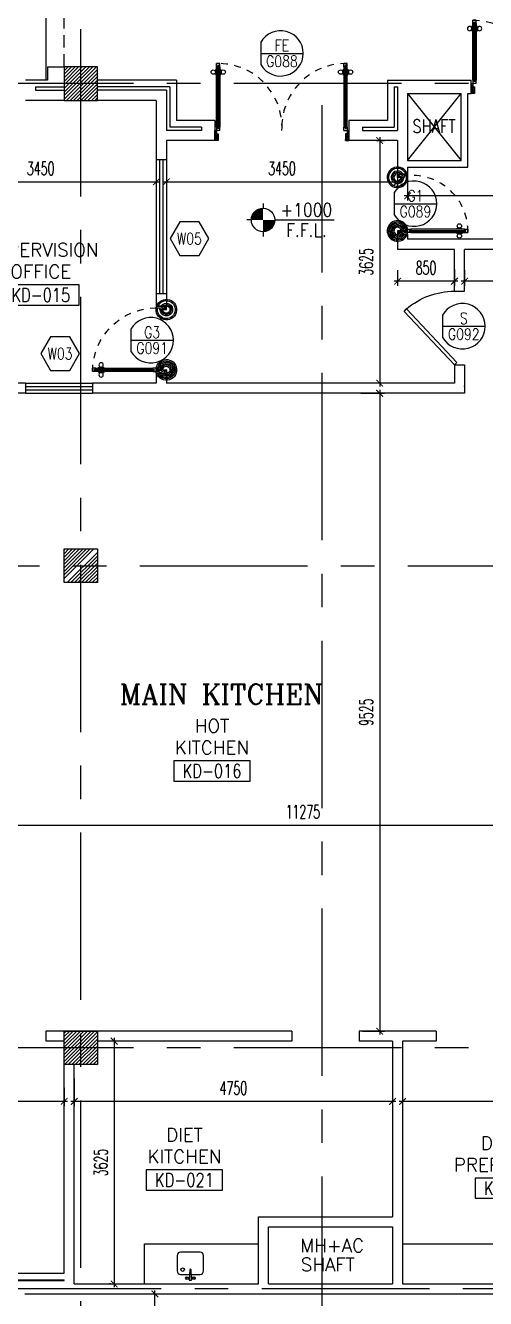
# Model space of a CAD drawing. Extents: x 417866.9 to 417960.2, y 43448 to 43538.2.
# Drawn here: x 417921.91 to 417928.77, y 43507.55 to 43526.56 of the extents above; entities that cross this region are included whole.
import ezdxf
from ezdxf.enums import TextEntityAlignment as Align

# ---------------------------------------------------------------- set-up
doc = ezdxf.new("R2010")
doc.units = 0
doc.header["$MEASUREMENT"] = 0
doc.header["$PDMODE"] = 3
doc.header["$PDSIZE"] = 0.1
for name, pattern in [('CENTERX2', [4, 2.5, -0.5, 0.5, -0.5]), ('HIDDEN', [0.375, 0.25, -0.125]), ('HIDDEN2', [0.1875, 0.125, -0.0625])]:
    doc.linetypes.add(name, pattern=pattern)
doc.layers.get('0').update_dxf_attribs({"linetype": 'CONTINUOUS'})
doc.layers.get('DEFPOINTS').update_dxf_attribs({"linetype": 'CONTINUOUS'})
for name, color, linetype in [('A-JEERI', 3, 'CONTINUOUS'), ('AXES', 11, 'CENTERX2'), ('BORDER', 4, 'CONTINUOUS'), ('CANOPY-LN', 3, 'CONTINUOUS'), ('COL', 2, 'CONTINUOUS'), ('DIM', 4, 'CONTINUOUS'), ('DOOR', 4, 'CONTINUOUS'), ('DOOR-CR', 2, 'CONTINUOUS'), ('DOOR-NO', 3, 'CONTINUOUS'), ('FHC', 2, 'CONTINUOUS'), ('HAT', 8, 'CONTINUOUS'), ('IND-ES-TXT', 4, 'CONTINUOUS'), ('INSUL', 7, 'CONTINUOUS'), ('LEV-PL', 4, 'CONTINUOUS'), ('ME-FIX', 3, 'CONTINUOUS'), ('PART', 9, 'CONTINUOUS'), ('RM-BOX', 2, 'CONTINUOUS'), ('RM-NAME', 2, 'CONTINUOUS'), ('RM-NO', 2, 'CONTINUOUS'), ('SHAFT', 7, 'CONTINUOUS'), ('WALL', 2, 'CONTINUOUS'), ('WIN', 5, 'CONTINUOUS'), ('WIN-BOX', 3, 'CONTINUOUS'), ('WIN-NO', 5, 'CONTINUOUS')]:
    doc.layers.add(name, color=color, linetype=linetype)
doc.styles.add('ROMANC', font='romanc', dxfattribs={"height": 0.1})
doc.styles.add('ROMANS', font='ROMANS.shx', dxfattribs={"width": 0.6})
doc.styles.add('S', font='ROMANS.SHX')
doc.dimstyles.new('STANDARD in', dxfattribs={"dimtxt": 0.2, "dimasz": 0.1, "dimexe": 0.07, "dimexo": 0.05, "dimgap": 0.1, "dimtad": 1, "dimdec": 0, "dimlfac": 1000, "dimzin": 0, "dimdsep": 46, "dimtxsty": 'ROMANS', "dimblk": 'ARCHTICK', "dimcen": 0.05, "dimdle": 0.05, "dimclrd": 4, "dimclre": 4, "dimclrt": 2, "dimadec": 0, "dimazin": 0, "dimtfac": 1, "dimtdec": 0, "dimtmove": 2, "dimatfit": 3, "dimfxl": 0, "dimtolj": 1, "dimtzin": 0, "dimarcsym": 0})

# ---------------------------------------------------------------- blocks, each defined once
blk = doc.blocks.new('DOOR90')
at = {"layer": 'DOOR', "color": 7, "linetype": 'ByBlock'}
for p, q in [((-150, 0), (0, 0)), ((-150, 0), (-150, -25)), ((0, -50), (-114, 0)), ((0, -50), (-40, 0)), ((0, -50), (0, 0)), ((-1000, -25), (-1050, -25)), ((-1050, -75), (-1050, -25)), ((-1050, -25), (-1050, -75)), ((-1000, -75), (-1050, -75)), ((-1000, -42), (-1020, -42)), ((-1020, -42), (-1020, -58)), ((-1000, -58), (-1020, -58)), ((-1000, -25), (-1000, -42)), ((-1000, -58), (-1000, -75)), ((-878, -18), (-968, -18)), ((-968, -25), (-968, -18)), ((-968, -75), (-968, -82)), ((-878, -82), (-968, -82)), ((-955, -9), (-890, -9)), ((-955, -18), (-955, -9)), ((-955, -18), (-890, -18)), ((-955, -82), (-890, -82)), ((-955, -82), (-955, -91)), ((-955, -91), (-890, -91)), ((-890, -18), (-890, -9)), ((-890, -82), (-890, -91)), ((-878, -25), (-878, -18)), ((-878, -75), (-878, -82)), ((-200, -25), (-150, -25)), ((-200, -42), (-200, -25)), ((-180, -42), (-200, -42)), ((-200, -58), (-180, -58)), ((-200, -75), (-200, -58)), ((-150, -75), (-200, -75)), ((-180, -58), (-180, -42)), ((-150, -25), (-100, -25)), ((-150, -75), (-150, -25)), ((-100, -25), (-100, -50)), ((0, -50), (-100, -37)), ((-100, -50), (0, -50)), ((-150, -875), (-100, -875)), ((-150, -900), (-150, -875)), ((-150, -900), (0, -900)), ((0, -900), (-150, -900)), ((0, -850), (-114, -900)), ((-100, -875), (-100, -850)), ((0, -850), (-100, -863)), ((-100, -850), (0, -850)), ((0, -850), (-40, -900)), ((0, -850), (0, -900))]:
    blk.add_line(p, q, dxfattribs=at)
at = {"layer": 'DOOR', "linetype": 'ByBlock'}
for p, q in [((-200, -25), (-1000, -25)), ((-200, -42), (-1000, -42)), ((-200, -58), (-1000, -58)), ((-1000, -75), (-200, -75))]:
    blk.add_line(p, q, dxfattribs=at)
at = {"layer": 'DOOR', "color": 7, "linetype": 'ByBlock'}
for centre in [(-923, 24), (-923, -124)]:
    blk.add_circle(centre, 32.4, dxfattribs=at)
for centre, radius, start, end in [((0, -50), 154, 161.1053, 166.2858), ((0, -50), 94.4, 148.0182, 180), ((0, -50), 134, 158.1598, 169.28), ((0, -50), 114, 154.0838, 167.3774), ((0, -50), 74.4, 137.7764, 180), ((0, -50), 54.4, 113.2074, 180), ((0, -50), 34.4, 90, 180), ((0, -50), 14.4, 90, 180), ((0, -850), 154, 193.7142, 198.8947), ((0, -850), 134, 190.72, 201.8402), ((0, -850), 94.4, 180, 211.9818), ((0, -850), 74.4, 180, 222.2236), ((0, -850), 54.4, 180, 246.7926), ((0, -850), 34.4, 180, 270), ((0, -850), 14.4, 180, 270)]:
    blk.add_arc(centre, radius, start, end, dxfattribs=at)
at = {"layer": 'DOOR', "linetype": 'HIDDEN', "ltscale": 0.5}
blk.add_arc((-222, -50), 828, 178.2701, 275.003, dxfattribs=at)
blk = doc.blocks.new('DD1')
at = {"layer": 'DOOR-CR'}
blk.add_line((-316, 0), (316, 0), dxfattribs=at)
blk.add_lwpolyline([(-316, -166, 3.820224), (-316, 166)], format="xyb", close=True, dxfattribs=at)
at = {"layer": 'DOOR-NO', "color": 255, "style": 'ROMANS'}
for tag, width, p in [('G', 0.8, (-22, 156)), ('0000', 0.7, (-22, -136))]:
    blk.add_attdef(tag, text='', height=196, dxfattribs=dict(at, width=width)).set_placement(p, align=Align.MIDDLE)
blk = doc.blocks.new('RM1')
at = {"layer": 'RM-BOX'}
blk.add_lwpolyline([(570, -200), (-570, -200), (-570, -500), (570, -500)], close=True, dxfattribs=at)
at = {"layer": 'RM-NAME', "style": 'ROMANS'}
for tag, p in [('ROOMNAME1', (0, 324)), ('ROOMNAME2', (0, 0))]:
    blk.add_attdef(tag, text='', height=200, dxfattribs=at).set_placement(p, align=Align.MIDDLE)
at = {"layer": 'RM-NO', "style": 'ROMANS', "width": 0.8}
blk.add_attdef('ROOMNO', text='', height=200, dxfattribs=at).set_placement((0, -350), align=Align.MIDDLE)
blk = doc.blocks.new('COL50')
at = {"layer": 'COL'}
blk.add_lwpolyline([(-250, 250), (-250, -250), (250, -250), (250, 250)], close=True, dxfattribs=at)
blk = doc.blocks.new('*X121')
at = {"color": 0}
for p, q in [((227929, 55147), (228383, 55601)), ((227929, 55200), (228330, 55601)), ((227929, 55253), (228276, 55601)), ((227929, 55306), (228223, 55601)), ((227929, 55359), (228170, 55601)), ((227929, 55412), (228117, 55601)), ((227929, 55465), (228064, 55601)), ((227929, 55518), (228011, 55601)), ((227929, 55571), (227958, 55601)), ((227936, 55101), (228429, 55594)), ((227989, 55101), (228429, 55541)), ((228042, 55101), (228429, 55488)), ((228095, 55101), (228429, 55435)), ((228148, 55101), (228429, 55382)), ((228201, 55101), (228429, 55329)), ((228254, 55101), (228429, 55276)), ((228307, 55101), (228429, 55223)), ((228360, 55101), (228429, 55170)), ((228413, 55101), (228429, 55117))]:
    blk.add_line(p, q, dxfattribs=at)
blk = doc.blocks.new('WW1')
at = {"layer": 'WIN-BOX'}
blk.add_lwpolyline([(144, -250), (289, 0), (144, 250), (-144, 250), (-289, 0), (-144, -250)], close=True, dxfattribs=at)
at = {"layer": 'WIN-NO', "style": 'ROMANS', "width": 0.8}
blk.add_attdef('W00', text='', height=170, dxfattribs=at).set_placement((0, 0), align=Align.MIDDLE)
blk = doc.blocks.new('*X120')
at = {"color": 0}
for p, q in [((227929, 62360), (228370, 62801)), ((227929, 62413), (228317, 62801)), ((227929, 62466), (228264, 62801)), ((227929, 62519), (228211, 62801)), ((227929, 62572), (228158, 62801)), ((227929, 62625), (228105, 62801)), ((227929, 62678), (228052, 62801)), ((227929, 62731), (227999, 62801)), ((227929, 62784), (227946, 62801)), ((227976, 62301), (228429, 62753)), ((228029, 62301), (228429, 62700)), ((228082, 62301), (228429, 62647)), ((228135, 62301), (228429, 62594)), ((228188, 62301), (228429, 62541)), ((228241, 62301), (228429, 62488)), ((228294, 62301), (228429, 62435)), ((228347, 62301), (228429, 62382)), ((228400, 62301), (228429, 62329))]:
    blk.add_line(p, q, dxfattribs=at)
blk = doc.blocks.new('LEV1')
at = {"layer": 'LEV-PL'}
for p, q in [((0, 245), (0, 175)), ((-175, 0), (-245, 0)), ((175, 0), (1061, 0)), ((0, -175), (0, -245))]:
    blk.add_line(p, q, dxfattribs=at)
at = {"layer": 'LEV-PL', "const_width": 175}
for points in [[(-88, 0, -0.414214), (0, 88, -1)], [(88, 0, -0.414214), (0, -88, -1)]]:
    blk.add_lwpolyline(points, format="xyb", dxfattribs=at)
at = {"layer": 'LEV-PL'}
blk.add_circle((0, 0), 175, dxfattribs=at)
at = {"layer": 'LEV-PL', "color": 4, "style": 'S', "width": 0.85}
for tag, p in [('+0000', (646, 50)), ('F.F.L.', (646, -250))]:
    blk.add_attdef(tag, text='', height=200, dxfattribs=at).set_placement(p, align=Align.CENTER)
blk = doc.blocks.new('*X119')
at = {"color": 0}
for p, q in [((227929, 69519), (228411, 70001)), ((227929, 69572), (228358, 70001)), ((227929, 69625), (228305, 70001)), ((227929, 69678), (228251, 70001)), ((227929, 69731), (228198, 70001)), ((227929, 69784), (228145, 70001)), ((227929, 69837), (228092, 70001)), ((227929, 69890), (228039, 70001)), ((227929, 69943), (227986, 70001)), ((227964, 69501), (228429, 69966)), ((228017, 69501), (228429, 69913)), ((228070, 69501), (228429, 69860)), ((228123, 69501), (228429, 69807)), ((228176, 69501), (228429, 69754)), ((228229, 69501), (228429, 69701)), ((228282, 69501), (228429, 69648)), ((228335, 69501), (228429, 69595)), ((228388, 69501), (228429, 69542))]:
    blk.add_line(p, q, dxfattribs=at)
blk = doc.blocks.new('A$C010A25D0')
at = {"layer": 'DOOR', "color": 0, "linetype": 'ByBlock'}
for p, q in [((0, 2031), (0, 1981)), ((0, 1981), (0, 2031)), ((50, 2031), (0, 2031)), ((50, 1981), (0, 1981)), ((30, 2014), (30, 1998)), ((50, 2014), (30, 2014)), ((50, 1998), (30, 1998)), ((50, 2031), (50, 2014)), ((50, 1998), (50, 1981)), ((83, 2031), (83, 2038)), ((173, 2038), (83, 2038)), ((83, 1981), (83, 1974)), ((173, 1974), (83, 1974)), ((95, 2038), (95, 2047)), ((95, 2047), (160, 2047)), ((95, 2038), (160, 2038)), ((95, 1974), (95, 1965)), ((95, 1974), (160, 1974)), ((95, 1965), (160, 1965)), ((160, 2038), (160, 2047)), ((160, 1974), (160, 1965)), ((173, 2031), (173, 2038)), ((173, 1981), (173, 1974)), ((950, 2014), (950, 2031)), ((950, 2031), (1000, 2031)), ((970, 2014), (950, 2014)), ((950, 1981), (950, 1998)), ((950, 1998), (970, 1998)), ((1000, 1981), (950, 1981)), ((970, 1998), (970, 2014)), ((1000, 2056), (1000, 2031)), ((1000, 2056), (1150, 2056)), ((1000, 1981), (1000, 2031)), ((1000, 2031), (1050, 2031)), ((1050, 2031), (1050, 2006)), ((1050, 2006), (1150, 2006)), ((1150, 2006), (1150, 2056)), ((50, 131), (0, 131)), ((0, 131), (0, 81)), ((0, 81), (0, 131)), ((50, 81), (0, 81)), ((50, 114), (30, 114)), ((30, 98), (30, 114)), ((50, 98), (30, 98)), ((50, 114), (50, 131)), ((50, 81), (50, 98)), ((173, 138), (83, 138)), ((83, 131), (83, 138)), ((83, 81), (83, 74)), ((173, 74), (83, 74)), ((95, 147), (160, 147)), ((95, 138), (95, 147)), ((95, 138), (160, 138)), ((95, 74), (160, 74)), ((95, 74), (95, 65)), ((95, 65), (160, 65)), ((160, 138), (160, 147)), ((160, 74), (160, 65)), ((173, 131), (173, 138)), ((173, 81), (173, 74)), ((1000, 131), (950, 131)), ((950, 131), (950, 114)), ((950, 114), (970, 114)), ((970, 98), (950, 98)), ((950, 98), (950, 81)), ((950, 81), (1000, 81)), ((970, 114), (970, 98)), ((1000, 131), (1000, 81)), ((1000, 56), (1000, 81)), ((1000, 81), (1050, 81)), ((1000, 56), (1150, 56)), ((1050, 81), (1050, 106)), ((1050, 106), (1150, 106)), ((1150, 106), (1150, 56))]:
    blk.add_line(p, q, dxfattribs=at)
at = {"layer": 'DOOR', "linetype": 'ByBlock'}
for p, q in [((950, 2031), (50, 2031)), ((950, 2014), (50, 2014)), ((950, 1998), (50, 1998)), ((50, 1981), (950, 1981)), ((50, 131), (950, 131)), ((950, 114), (50, 114)), ((950, 98), (50, 98)), ((950, 81), (50, 81)), ((1150, 56), (1000, 56))]:
    blk.add_line(p, q, dxfattribs=at)
at = {"layer": 'DOOR', "color": 9, "linetype": 'ByBlock'}
for p, q in [((1150, 2006), (1037, 2056)), ((1150, 2006), (1050, 2019)), ((1150, 2006), (1110, 2056)), ((1150, 106), (1037, 56)), ((1150, 106), (1050, 93)), ((1150, 106), (1110, 56))]:
    blk.add_line(p, q, dxfattribs=at)
at = {"layer": 'DOOR', "color": 0, "linetype": 'ByBlock'}
for centre in [(128, 2079), (128, 1932), (128, 179), (128, 32)]:
    blk.add_circle(centre, 32.4, dxfattribs=at)
at = {"layer": 'DOOR', "linetype": 'HIDDEN', "ltscale": 0.5}
for centre, start, end in [((951, 2006), 178.494, 272.9568), ((951, 106), 87.0432, 181.506)]:
    blk.add_arc(centre, 951, start, end, dxfattribs=at)
at = {"layer": 'DOOR', "color": 9, "linetype": 'ByBlock'}
for centre, radius, start, end in [((1150, 2006), 154, 161.1053, 166.2858), ((1150, 2006), 134, 158.1598, 169.28), ((1150, 2006), 114, 154.0838, 167.3774), ((1150, 2006), 94.4, 148.0182, 180), ((1150, 2006), 74.4, 137.7764, 180), ((1150, 2006), 54.4, 113.2074, 180), ((1150, 2006), 34.4, 90, 180), ((1150, 2006), 14.4, 90, 180), ((1150, 106), 154, 193.7142, 198.8947), ((1150, 106), 134, 190.72, 201.8402), ((1150, 106), 114, 192.6226, 205.9162), ((1150, 106), 94.4, 180, 211.9818), ((1150, 106), 74.4, 180, 222.2236), ((1150, 106), 54.4, 180, 246.7926), ((1150, 106), 34.4, 180, 270), ((1150, 106), 14.4, 180, 270)]:
    blk.add_arc(centre, radius, start, end, dxfattribs=at)
at = {"layer": 'WALL'}
blk.add_line((1000, 56), (1150, 56), dxfattribs=at)
blk = doc.blocks.new('DOOR1000')
at = {"layer": 'DOOR', "color": 7, "linetype": 'ByBlock'}
for p, q in [((-150, 0), (0, 0)), ((-150, 0), (-150, -25)), ((0, -50), (-114, 0)), ((0, -50), (-40, 0)), ((0, -50), (0, 0)), ((-1100, -25), (-1100, -75)), ((-1100, -75), (-1100, -25)), ((-1050, -25), (-1100, -25)), ((-1050, -75), (-1100, -75)), ((-1070, -42), (-1070, -58)), ((-1050, -42), (-1070, -42)), ((-1050, -58), (-1070, -58)), ((-1050, -25), (-1050, -42)), ((-1050, -58), (-1050, -75)), ((-1018, -25), (-1018, -18)), ((-928, -18), (-1018, -18)), ((-1018, -75), (-1018, -82)), ((-928, -82), (-1018, -82)), ((-1005, -18), (-1005, -9)), ((-1005, -9), (-940, -9)), ((-1005, -18), (-940, -18)), ((-1005, -82), (-1005, -91)), ((-1005, -82), (-940, -82)), ((-1005, -91), (-940, -91)), ((-940, -18), (-940, -9)), ((-940, -82), (-940, -91)), ((-928, -25), (-928, -18)), ((-928, -75), (-928, -82)), ((-200, -25), (-150, -25)), ((-200, -42), (-200, -25)), ((-180, -42), (-200, -42)), ((-200, -58), (-180, -58)), ((-200, -75), (-200, -58)), ((-150, -75), (-200, -75)), ((-180, -58), (-180, -42)), ((-150, -25), (-100, -25)), ((-150, -75), (-150, -25)), ((-100, -25), (-100, -50)), ((0, -50), (-100, -37)), ((-100, -50), (0, -50)), ((0, -950), (-114, -1000)), ((-100, -975), (-100, -950)), ((0, -950), (-100, -963)), ((-100, -950), (0, -950)), ((0, -950), (-40, -1000)), ((0, -950), (0, -1000)), ((-150, -975), (-100, -975)), ((-150, -1000), (-150, -975)), ((-150, -1000), (0, -1000)), ((0, -1000), (-150, -1000))]:
    blk.add_line(p, q, dxfattribs=at)
at = {"layer": 'DOOR', "linetype": 'ByBlock'}
for p, q in [((-200, -25), (-1050, -25)), ((-200, -42), (-1050, -42)), ((-200, -58), (-1050, -58)), ((-1050, -75), (-200, -75))]:
    blk.add_line(p, q, dxfattribs=at)
at = {"layer": 'DOOR', "color": 7, "linetype": 'ByBlock'}
for centre in [(-973, 24), (-973, -124)]:
    blk.add_circle(centre, 32.4, dxfattribs=at)
for centre, radius, start, end in [((0, -50), 154, 161.1053, 166.2858), ((0, -50), 94.4, 148.0182, 180), ((0, -50), 134, 158.1598, 169.28), ((0, -50), 114, 154.0838, 167.3774), ((0, -50), 74.4, 137.7764, 180), ((0, -50), 54.4, 113.2074, 180), ((0, -50), 34.4, 90, 180), ((0, -50), 14.4, 90, 180), ((0, -950), 94.4, 180, 211.9818), ((0, -950), 74.4, 180, 222.2236), ((0, -950), 54.4, 180, 246.7926), ((0, -950), 34.4, 180, 270), ((0, -950), 14.4, 180, 270), ((0, -950), 154, 193.7142, 198.8947), ((0, -950), 134, 190.72, 201.8402)]:
    blk.add_arc(centre, radius, start, end, dxfattribs=at)
at = {"layer": 'DOOR', "linetype": 'HIDDEN', "ltscale": 0.5}
blk.add_arc((-150, -25), 950, 180, 270, dxfattribs=at)
blk = doc.blocks.new('_ARCHTICK')
at = {"color": 0, "linetype": 'ByBlock', "const_width": 0.15}
blk.add_lwpolyline([(-0.5, -0.5), (0.5, 0.5)], dxfattribs=at)
blk = doc.blocks.new('*D305')
at = {"layer": 'DEFPOINTS', "color": 0}
for p in [(417920.412, 43524.797), (417923.862, 43524.797), (417923.862, 43524.228)]:
    blk.add_point(p, dxfattribs=at)
at = {"layer": 'DIM', "color": 4, "lineweight": -2}
for p, q in [((417920.412, 43524.747), (417920.412, 43524.158)), ((417923.862, 43524.747), (417923.862, 43524.158)), ((417920.362, 43524.228), (417923.912, 43524.228))]:
    blk.add_line(p, q, dxfattribs=at)
at = {"layer": 'DIM', "color": 4, "lineweight": -2, "xscale": 0.1, "yscale": 0.1, "zscale": 0.1, "rotation": 180}
blk.add_blockref('_ARCHTICK', (417920.412, 43524.228), dxfattribs=at)
at = {"layer": 'DIM', "color": 4, "lineweight": -2, "xscale": 0.1, "yscale": 0.1, "zscale": 0.1}
blk.add_blockref('_ARCHTICK', (417923.862, 43524.228), dxfattribs=at)
at = {"layer": 'DIM', "color": 2, "insert": (417922.137, 43524.428), "char_height": 0.2, "attachment_point": 5, "style": 'ROMANS'}
blk.add_mtext('\\A1;3450', dxfattribs=at)
blk = doc.blocks.new('*D306')
at = {"layer": 'DEFPOINTS', "color": 0}
for p in [(417924.012, 43524.703), (417927.462, 43524.594), (417927.462, 43524.228)]:
    blk.add_point(p, dxfattribs=at)
at = {"layer": 'DIM', "color": 4, "lineweight": -2}
for p, q in [((417924.012, 43524.653), (417924.012, 43524.158)), ((417927.462, 43524.544), (417927.462, 43524.158)), ((417923.962, 43524.228), (417927.512, 43524.228))]:
    blk.add_line(p, q, dxfattribs=at)
at = {"layer": 'DIM', "color": 4, "lineweight": -2, "xscale": 0.1, "yscale": 0.1, "zscale": 0.1, "rotation": 180}
blk.add_blockref('_ARCHTICK', (417924.012, 43524.228), dxfattribs=at)
at = {"layer": 'DIM', "color": 4, "lineweight": -2, "xscale": 0.1, "yscale": 0.1, "zscale": 0.1}
blk.add_blockref('_ARCHTICK', (417927.462, 43524.228), dxfattribs=at)
at = {"layer": 'DIM', "color": 2, "insert": (417925.737, 43524.428), "char_height": 0.2, "attachment_point": 5, "style": 'ROMANS'}
blk.add_mtext('\\A1;3450', dxfattribs=at)
blk = doc.blocks.new('*D307')
at = {"layer": 'DEFPOINTS', "color": 0}
for p in [(417927.099, 43524.844), (417927.195, 43521.219), (417927.238, 43521.219)]:
    blk.add_point(p, dxfattribs=at)
at = {"layer": 'DIM', "color": 4, "lineweight": -2}
for p, q in [((417927.149, 43524.844), (417927.265, 43524.844)), ((417927.195, 43524.894), (417927.195, 43521.169)), ((417927.188, 43521.219), (417927.125, 43521.219))]:
    blk.add_line(p, q, dxfattribs=at)
at = {"layer": 'DIM', "color": 4, "lineweight": -2, "xscale": 0.1, "yscale": 0.1, "zscale": 0.1}
for p, rotation in [((417927.195, 43524.844), 90), ((417927.195, 43521.219), 270)]:
    blk.add_blockref('_ARCHTICK', p, dxfattribs=dict(at, rotation=rotation))
at = {"layer": 'DIM', "color": 2, "insert": (417926.995, 43523.032), "char_height": 0.2, "attachment_point": 5, "rotation": 90, "style": 'ROMANS'}
blk.add_mtext('\\A1;3625', dxfattribs=at)
blk = doc.blocks.new('*D310')
at = {"layer": 'DEFPOINTS', "color": 0}
for p in [(417927.612, 43524.394), (417927.612, 43524.018), (417935.307, 43523.706)]:
    blk.add_point(p, dxfattribs=at)
at = {"layer": 'DIM', "color": 4, "lineweight": -2}
for p, q in [((417927.612, 43524.344), (417927.612, 43523.948)), ((417935.307, 43523.756), (417935.307, 43524.088)), ((417935.357, 43524.018), (417927.562, 43524.018))]:
    blk.add_line(p, q, dxfattribs=at)
at = {"layer": 'DIM', "color": 4, "lineweight": -2, "xscale": 0.1, "yscale": 0.1, "zscale": 0.1, "rotation": 180}
blk.add_blockref('_ARCHTICK', (417927.612, 43524.018), dxfattribs=at)
at = {"layer": 'DIM', "color": 4, "lineweight": -2, "xscale": 0.1, "yscale": 0.1, "zscale": 0.1}
blk.add_blockref('_ARCHTICK', (417935.307, 43524.018), dxfattribs=at)
at = {"layer": 'DIM', "color": 2, "insert": (417931.459, 43524.218), "char_height": 0.2, "attachment_point": 5, "style": 'ROMANS'}
blk.add_mtext('\\A1;7695', dxfattribs=at)
blk = doc.blocks.new('*D321')
at = {"layer": 'DEFPOINTS', "color": 0}
for p in [(417926.865, 43521.069), (417926.887, 43511.544), (417927.195, 43511.544)]:
    blk.add_point(p, dxfattribs=at)
at = {"layer": 'DIM', "color": 4, "lineweight": -2}
for p, q in [((417926.915, 43521.069), (417927.265, 43521.069)), ((417927.195, 43521.119), (417927.195, 43511.494)), ((417926.937, 43511.544), (417927.265, 43511.544))]:
    blk.add_line(p, q, dxfattribs=at)
at = {"layer": 'DIM', "color": 4, "lineweight": -2, "xscale": 0.1, "yscale": 0.1, "zscale": 0.1}
for p, rotation in [((417927.195, 43521.069), 90), ((417927.195, 43511.544), 270)]:
    blk.add_blockref('_ARCHTICK', p, dxfattribs=dict(at, rotation=rotation))
at = {"layer": 'DIM', "color": 2, "insert": (417926.995, 43516.307), "char_height": 0.2, "attachment_point": 5, "rotation": 90, "style": 'ROMANS'}
blk.add_mtext('\\A1;9525', dxfattribs=at)
blk = doc.blocks.new('*D629')
at = {"layer": 'DEFPOINTS', "color": 0}
for p in [(417931.687, 43514.62), (417931.687, 43514.365), (417920.412, 43514.134)]:
    blk.add_point(p, dxfattribs=at)
at = {"layer": 'DIM', "color": 4, "lineweight": -2}
for p, q in [((417920.362, 43514.62), (417931.737, 43514.62)), ((417920.412, 43514.184), (417920.412, 43514.69)), ((417931.687, 43514.415), (417931.687, 43514.69))]:
    blk.add_line(p, q, dxfattribs=at)
at = {"layer": 'DIM', "color": 4, "lineweight": -2, "xscale": 0.1, "yscale": 0.1, "zscale": 0.1, "rotation": 180}
blk.add_blockref('_ARCHTICK', (417920.412, 43514.62), dxfattribs=at)
at = {"layer": 'DIM', "color": 4, "lineweight": -2, "xscale": 0.1, "yscale": 0.1, "zscale": 0.1}
blk.add_blockref('_ARCHTICK', (417931.687, 43514.62), dxfattribs=at)
at = {"layer": 'DIM', "color": 2, "insert": (417926.049, 43514.82), "char_height": 0.2, "attachment_point": 5, "style": 'ROMANS'}
blk.add_mtext('\\A1;11275', dxfattribs=at)
blk = doc.blocks.new('*D340')
at = {"layer": 'DEFPOINTS', "color": 0}
for p in [(417927.537, 43510.926), (417931.062, 43510.926), (417927.537, 43510.494)]:
    blk.add_point(p, dxfattribs=at)
at = {"layer": 'DIM', "color": 4, "lineweight": -2}
for p, q in [((417927.537, 43510.876), (417927.537, 43510.424)), ((417931.062, 43510.876), (417931.062, 43510.424)), ((417931.112, 43510.494), (417927.487, 43510.494))]:
    blk.add_line(p, q, dxfattribs=at)
at = {"layer": 'DIM', "color": 4, "lineweight": -2, "xscale": 0.1, "yscale": 0.1, "zscale": 0.1, "rotation": 180}
blk.add_blockref('_ARCHTICK', (417927.537, 43510.494), dxfattribs=at)
at = {"layer": 'DIM', "color": 4, "lineweight": -2, "xscale": 0.1, "yscale": 0.1, "zscale": 0.1}
blk.add_blockref('_ARCHTICK', (417931.062, 43510.494), dxfattribs=at)
at = {"layer": 'DIM', "color": 2, "insert": (417929.299, 43510.694), "char_height": 0.2, "attachment_point": 5, "style": 'ROMANS'}
blk.add_mtext('\\A1;3525', dxfattribs=at)
blk = doc.blocks.new('*D341')
at = {"layer": 'DEFPOINTS', "color": 0}
for p in [(417927.387, 43511.075), (417922.637, 43510.885), (417922.637, 43510.494)]:
    blk.add_point(p, dxfattribs=at)
at = {"layer": 'DIM', "color": 4, "lineweight": -2}
for p, q in [((417927.387, 43511.025), (417927.387, 43510.424)), ((417922.637, 43510.835), (417922.637, 43510.424)), ((417927.437, 43510.494), (417922.587, 43510.494))]:
    blk.add_line(p, q, dxfattribs=at)
at = {"layer": 'DIM', "color": 4, "lineweight": -2, "xscale": 0.1, "yscale": 0.1, "zscale": 0.1, "rotation": 180}
blk.add_blockref('_ARCHTICK', (417922.637, 43510.494), dxfattribs=at)
at = {"layer": 'DIM', "color": 4, "lineweight": -2, "xscale": 0.1, "yscale": 0.1, "zscale": 0.1}
blk.add_blockref('_ARCHTICK', (417927.387, 43510.494), dxfattribs=at)
at = {"layer": 'DIM', "color": 2, "insert": (417925.012, 43510.694), "char_height": 0.2, "attachment_point": 5, "style": 'ROMANS'}
blk.add_mtext('\\A1;4750', dxfattribs=at)
blk = doc.blocks.new('*D343')
at = {"layer": 'DEFPOINTS', "color": 0}
for p in [(417923.233, 43511.394), (417923.233, 43507.769), (417923.233, 43507.769)]:
    blk.add_point(p, dxfattribs=at)
at = {"layer": 'DIM', "color": 4, "lineweight": -2}
for p, q in [((417923.183, 43511.394), (417923.163, 43511.394)), ((417923.233, 43511.444), (417923.233, 43507.719)), ((417923.183, 43507.769), (417923.163, 43507.769))]:
    blk.add_line(p, q, dxfattribs=at)
at = {"layer": 'DIM', "color": 4, "lineweight": -2, "xscale": 0.1, "yscale": 0.1, "zscale": 0.1}
for p, rotation in [((417923.233, 43511.394), 90), ((417923.233, 43507.769), 270)]:
    blk.add_blockref('_ARCHTICK', p, dxfattribs=dict(at, rotation=rotation))
at = {"layer": 'DIM', "color": 2, "insert": (417923.033, 43509.582), "char_height": 0.2, "attachment_point": 5, "rotation": 90, "style": 'ROMANS'}
blk.add_mtext('\\A1;3625', dxfattribs=at)
blk = doc.blocks.new('*D344')
at = {"layer": 'DEFPOINTS', "color": 0}
for p in [(417915.687, 43510.748), (417922.487, 43510.748), (417915.687, 43510.494)]:
    blk.add_point(p, dxfattribs=at)
at = {"layer": 'DIM', "color": 4, "lineweight": -2}
for p, q in [((417915.687, 43510.698), (417915.687, 43510.424)), ((417922.487, 43510.698), (417922.487, 43510.424)), ((417922.537, 43510.494), (417915.637, 43510.494))]:
    blk.add_line(p, q, dxfattribs=at)
at = {"layer": 'DIM', "color": 4, "lineweight": -2, "xscale": 0.1, "yscale": 0.1, "zscale": 0.1, "rotation": 180}
blk.add_blockref('_ARCHTICK', (417915.687, 43510.494), dxfattribs=at)
at = {"layer": 'DIM', "color": 4, "lineweight": -2, "xscale": 0.1, "yscale": 0.1, "zscale": 0.1}
blk.add_blockref('_ARCHTICK', (417922.487, 43510.494), dxfattribs=at)
at = {"layer": 'DIM', "color": 2, "insert": (417919.087, 43510.694), "char_height": 0.2, "attachment_point": 5, "style": 'ROMANS'}
blk.add_mtext('\\A1;6800', dxfattribs=at)
blk = doc.blocks.new('A$C3D1F6B3C')
at = {"layer": 'ME-FIX'}
blk.add_lwpolyline([(0.209, 0.088), (0.343, 0.088, 0.414214), (0.393, 0.138), (0.393, 0.369, 0.414214), (0.343, 0.419), (0.05, 0.419, 0.414214), (0, 0.369), (0, 0.138, 0.414214), (0.05, 0.088), (0.184, 0.088)], format="xyb", dxfattribs=at)
blk.add_lwpolyline([(0.18, 0), (0.212, 0), (0.206, 0.155, 1), (0.186, 0.155)], format="xyb", close=True, dxfattribs=at)
for centre, radius in [((0.082, 0.158), 0.0255), ((0.147, 0.031), 0.0217), ((0.147, 0.031), 0.014), ((0.246, 0.031), 0.0217), ((0.246, 0.031), 0.014)]:
    blk.add_circle(centre, radius, dxfattribs=at)
blk = doc.blocks.new('*D635')
at = {"layer": 'DEFPOINTS', "color": 0}
for p in [(417928.462, 43522.956), (417934.487, 43523.033), (417928.462, 43522.744)]:
    blk.add_point(p, dxfattribs=at)
at = {"layer": 'DIM', "color": 4, "lineweight": -2}
for p, q in [((417934.487, 43522.983), (417934.487, 43522.674)), ((417934.537, 43522.744), (417928.412, 43522.744)), ((417928.462, 43522.906), (417928.462, 43522.674))]:
    blk.add_line(p, q, dxfattribs=at)
at = {"layer": 'DIM', "color": 4, "lineweight": -2, "xscale": 0.1, "yscale": 0.1, "zscale": 0.1, "rotation": 180}
blk.add_blockref('_ARCHTICK', (417928.462, 43522.744), dxfattribs=at)
at = {"layer": 'DIM', "color": 4, "lineweight": -2, "xscale": 0.1, "yscale": 0.1, "zscale": 0.1}
blk.add_blockref('_ARCHTICK', (417934.487, 43522.744), dxfattribs=at)
at = {"layer": 'DIM', "color": 2, "insert": (417931.474, 43522.944), "char_height": 0.2, "attachment_point": 5, "style": 'ROMANS'}
blk.add_mtext('\\A1;6025', dxfattribs=at)
blk = doc.blocks.new('*D636')
at = {"layer": 'DEFPOINTS', "color": 0}
for p in [(417927.462, 43522.958), (417928.312, 43522.969), (417927.462, 43522.744)]:
    blk.add_point(p, dxfattribs=at)
at = {"layer": 'DIM', "color": 4, "lineweight": -2}
for p, q in [((417928.312, 43522.919), (417928.312, 43522.674)), ((417928.362, 43522.744), (417927.412, 43522.744)), ((417927.462, 43522.908), (417927.462, 43522.674))]:
    blk.add_line(p, q, dxfattribs=at)
at = {"layer": 'DIM', "color": 4, "lineweight": -2, "xscale": 0.1, "yscale": 0.1, "zscale": 0.1, "rotation": 180}
blk.add_blockref('_ARCHTICK', (417927.462, 43522.744), dxfattribs=at)
at = {"layer": 'DIM', "color": 4, "lineweight": -2, "xscale": 0.1, "yscale": 0.1, "zscale": 0.1}
blk.add_blockref('_ARCHTICK', (417928.312, 43522.744), dxfattribs=at)
at = {"layer": 'DIM', "color": 2, "insert": (417927.887, 43522.944), "char_height": 0.2, "attachment_point": 5, "style": 'ROMANS'}
blk.add_mtext('\\A1;850', dxfattribs=at)
blk = doc.blocks.new('*D637')
at = {"layer": 'DEFPOINTS', "color": 0}
for p in [(417923.586, 43507.619), (417923.842, 43507.619), (417923.509, 43504.344)]:
    blk.add_point(p, dxfattribs=at)
at = {"layer": 'DIM', "color": 4, "lineweight": -2}
for p, q in [((417923.636, 43507.619), (417923.912, 43507.619)), ((417923.842, 43504.294), (417923.842, 43507.669)), ((417923.559, 43504.344), (417923.912, 43504.344))]:
    blk.add_line(p, q, dxfattribs=at)
at = {"layer": 'DIM', "color": 4, "lineweight": -2, "xscale": 0.1, "yscale": 0.1, "zscale": 0.1}
for p, rotation in [((417923.842, 43507.619), 90), ((417923.842, 43504.344), 270)]:
    blk.add_blockref('_ARCHTICK', p, dxfattribs=dict(at, rotation=rotation))
at = {"layer": 'DIM', "color": 2, "insert": (417923.642, 43505.982), "char_height": 0.2, "attachment_point": 5, "rotation": 90, "style": 'ROMANS'}
blk.add_mtext('\\A1;3275', dxfattribs=at)

msp = doc.modelspace()

# ---------------------------------------------------------------- linework, layer by layer
at = {"layer": 'A-JEERI'}
for p, q in [((417923.6866, 43508.3693), (417925.3866, 43508.3693)), ((417923.6866, 43507.7693), (417923.6866, 43508.3693)), ((417927.5366, 43508.3693), (417931.0616, 43508.3693))]:
    msp.add_line(p, q, dxfattribs=at)
at = {"layer": 'AXES'}
for p, q in [((417922.7366, 43460.01), (417922.7366, 43537.5491)), ((417959.5194, 43525.6943), (417889.6966, 43525.6943)), ((417926.3366, 43466.8743), (417926.3366, 43525.6943)), ((417867.6171, 43518.4943), (417959.5152, 43518.4943)), ((417959.5194, 43511.2943), (417889.6966, 43511.2943)), ((417947.9366, 43507.6943), (417889.6966, 43507.6943))]:
    msp.add_line(p, q, dxfattribs=at)
at = {"layer": 'BORDER'}
msp.add_line((417922.2116, 43536.8943), (417922.2116, 43525.7443), dxfattribs=at)
at = {"layer": 'CANOPY-LN', "linetype": 'HIDDEN2', "ltscale": 1.5}
msp.add_line((417922.4866, 43525.9443), (417922.4866, 43528.0943), dxfattribs=at)
at = {"layer": 'COL'}
msp.add_lwpolyline([(417922.9866, 43525.4443), (417922.9866, 43525.9443), (417922.4866, 43525.9443), (417922.4866, 43525.4443)], close=True, dxfattribs=at)
at = {"layer": 'DOOR'}
msp.add_lwpolyline([(417927.5946, 43522.3285, -0.1793956), (417928.3116, 43522.5944)], format="xyb", dxfattribs=at)
msp.add_lwpolyline([(417927.5592, 43522.2932), (417927.5946, 43522.3285), (417928.347, 43521.5297), (417928.3116, 43521.4943), (417927.5592, 43522.2932)], close=True, dxfattribs=at)
at = {"layer": 'FHC'}
msp.add_line((417928.4616, 43521.1693), (417928.4616, 43521.1793), dxfattribs=at)
at = {"layer": 'INSUL'}
for p, q in [((417922.0578, 43525.6443), (417922.4866, 43525.6443)), ((417922.0578, 43525.6443), (417922.0578, 43525.5943)), ((417922.0578, 43525.5943), (417922.4866, 43525.5943)), ((417924.0616, 43525.6443), (417922.9866, 43525.6443)), ((417924.0116, 43525.5943), (417922.9866, 43525.5943)), ((417924.0116, 43525.5943), (417924.0116, 43524.9943)), ((417924.0616, 43525.6443), (417924.0616, 43525.0443)), ((417927.4116, 43525.6443), (417927.4116, 43525.0443)), ((417927.4116, 43525.6443), (417927.4616, 43525.6443)), ((417927.4616, 43525.6443), (417927.4616, 43524.9943)), ((417924.5366, 43525.0443), (417924.0616, 43525.0443)), ((417924.5366, 43525.0443), (417924.5366, 43524.9943)), ((417926.9366, 43525.0443), (417926.9366, 43524.9943)), ((417926.9366, 43525.0443), (417927.4116, 43525.0443)), ((417924.5366, 43524.9943), (417924.0116, 43524.9943)), ((417926.9366, 43524.9943), (417927.4616, 43524.9943))]:
    msp.add_line(p, q, dxfattribs=at)
at = {"layer": 'SHAFT', "color": 251, "linetype": 'ByBlock'}
for p, q in [((417927.6116, 43524.5443), (417928.4116, 43525.5443)), ((417927.6116, 43525.5443), (417928.4116, 43524.5443))]:
    msp.add_line(p, q, dxfattribs=at)
at = {"layer": 'WALL'}
for p, q in [((417922.2366, 43525.9443), (417922.2366, 43525.7443)), ((417922.2366, 43525.9443), (417922.4866, 43525.9443)), ((417922.2366, 43525.7443), (417921.9078, 43525.7443)), ((417924.1616, 43525.7443), (417922.9838, 43525.7443)), ((417924.1616, 43525.7443), (417924.1616, 43525.1443)), ((417927.3116, 43525.7443), (417927.6116, 43525.7443)), ((417927.3116, 43525.7443), (417927.3116, 43525.1443)), ((417927.6116, 43525.7443), (417928.5616, 43525.7443)), ((417928.5616, 43525.5443), (417928.5616, 43525.7443)), ((417922.4866, 43525.4443), (417921.9078, 43525.4443)), ((417923.8616, 43525.4443), (417922.9866, 43525.4443)), ((417923.8616, 43525.4443), (417923.8616, 43524.5626)), ((417927.6116, 43525.5443), (417927.6116, 43524.5443)), ((417927.6116, 43525.5443), (417928.4116, 43525.5443)), ((417928.4116, 43524.5443), (417928.4116, 43525.5443)), ((417928.5116, 43524.4443), (417928.5116, 43525.5443)), ((417928.5116, 43525.5443), (417928.5616, 43525.5443)), ((417924.7366, 43525.1443), (417924.1616, 43525.1443)), ((417924.7366, 43525.1443), (417924.7366, 43524.8443)), ((417926.7366, 43525.1443), (417926.7366, 43524.8443)), ((417927.3116, 43525.1443), (417926.7366, 43525.1443)), ((417924.7366, 43524.8443), (417924.0116, 43524.8443)), ((417924.0116, 43524.8443), (417924.0116, 43524.5626)), ((417927.4616, 43524.8443), (417926.7366, 43524.8443)), ((417927.4616, 43524.8443), (417927.4616, 43524.3443)), ((417924.0116, 43524.5574), (417923.8616, 43524.5574)), ((417927.6116, 43524.5443), (417928.4116, 43524.5443)), ((417927.6116, 43524.5443), (417928.4116, 43524.5443)), ((417927.6116, 43524.4443), (417928.5116, 43524.4443)), ((417927.6116, 43524.4443), (417927.6116, 43524.3443)), ((417927.4616, 43524.3443), (417927.4616, 43524.3443)), ((417927.6116, 43524.3443), (417927.4616, 43524.3443)), ((417927.4616, 43523.4443), (417927.4616, 43523.2193)), ((417927.6116, 43523.4443), (417927.4616, 43523.4443)), ((417927.6116, 43523.4443), (417927.6116, 43523.3693)), ((417935.3066, 43523.3693), (417927.6116, 43523.3693)), ((417928.3116, 43523.2193), (417927.4616, 43523.2193)), ((417928.3116, 43522.5944), (417928.3116, 43523.2193)), ((417934.4866, 43523.2193), (417928.4616, 43523.2193)), ((417928.4616, 43522.5943), (417928.4616, 43523.2193)), ((417923.8616, 43522.5574), (417923.8616, 43522.3693)), ((417924.0116, 43522.5574), (417923.8616, 43522.5574)), ((417924.0116, 43522.5574), (417924.0116, 43522.3693)), ((417928.3116, 43522.5943), (417928.4616, 43522.5943)), ((417923.8616, 43522.3693), (417924.0116, 43522.3693)), ((417928.3116, 43521.4943), (417928.3116, 43521.2193)), ((417928.3116, 43521.4943), (417928.4616, 43521.4943)), ((417928.3116, 43521.4943), (417928.3116, 43521.2193)), ((417928.3116, 43521.4943), (417928.4616, 43521.4943)), ((417928.4616, 43521.4943), (417928.4616, 43521.0693)), ((417921.9114, 43521.2193), (417921.5616, 43521.2193)), ((417921.9114, 43521.2193), (417921.9114, 43521.0693)), ((417922.9114, 43521.2193), (417922.9114, 43521.0693)), ((417923.8616, 43521.2193), (417922.9114, 43521.2193)), ((417923.8616, 43521.3693), (417923.8616, 43521.2193)), ((417923.8616, 43521.3693), (417924.0116, 43521.3693)), ((417924.0116, 43521.3693), (417924.0116, 43521.2193)), ((417928.3116, 43521.2193), (417924.0116, 43521.2193)), ((417921.9114, 43521.0693), (417921.5616, 43521.0693)), ((417928.4616, 43521.0693), (417922.9114, 43521.0693)), ((417923.8616, 43521.0693), (417923.4616, 43521.0693)), ((417925.8866, 43511.5443), (417922.2116, 43511.5443)), ((417922.2116, 43511.5443), (417922.2116, 43511.3943)), ((417925.8866, 43511.5443), (417925.8866, 43511.3943)), ((417928.0366, 43511.5443), (417926.8866, 43511.5443)), ((417926.8866, 43511.5443), (417926.8866, 43511.3943)), ((417928.0366, 43511.5443), (417928.0366, 43511.3943)), ((417922.4866, 43511.3943), (417922.2116, 43511.3943)), ((417925.8866, 43511.3943), (417922.9866, 43511.3943)), ((417927.3866, 43511.3943), (417926.8866, 43511.3943)), ((417927.3866, 43511.3943), (417927.3866, 43508.7693)), ((417927.5366, 43511.3943), (417927.5366, 43507.7693)), ((417928.0366, 43511.3943), (417927.5366, 43511.3943)), ((417922.4866, 43507.9293), (417922.4866, 43511.0443)), ((417922.6366, 43507.7693), (417922.6366, 43511.0443)), ((417925.3866, 43507.7693), (417925.3866, 43508.7693)), ((417925.3866, 43508.7693), (417927.3866, 43508.7693)), ((417925.5366, 43507.7693), (417925.5366, 43508.6193)), ((417925.5366, 43508.6193), (417927.3866, 43508.6193)), ((417927.3866, 43508.6193), (417927.3866, 43507.7693)), ((417919.0616, 43507.9293), (417922.4866, 43507.9293)), ((417919.2116, 43507.8293), (417922.4866, 43507.8293)), ((417919.2116, 43507.8193), (417922.4866, 43507.8193)), ((417922.4866, 43507.8193), (417922.4866, 43507.8293)), ((417922.6366, 43507.7693), (417925.3866, 43507.7693)), ((417925.5366, 43507.7693), (417927.3866, 43507.7693)), ((417927.5366, 43507.7693), (417931.0616, 43507.7693)), ((417921.8991, 43507.6193), (417929.8616, 43507.6193))]:
    msp.add_line(p, q, dxfattribs=at)
at = {"layer": 'WIN'}
for p, q in [((417923.8616, 43524.5574), (417923.8616, 43522.5574)), ((417923.9116, 43524.5574), (417923.9116, 43522.5574)), ((417923.9616, 43524.5574), (417923.9616, 43522.5574)), ((417924.0116, 43524.5574), (417924.0116, 43522.5574)), ((417921.9114, 43521.2193), (417922.9114, 43521.2193)), ((417921.9114, 43521.1693), (417922.9114, 43521.1693)), ((417921.9114, 43521.1193), (417922.9114, 43521.1193)), ((417921.9114, 43521.0693), (417922.9114, 43521.0693))]:
    msp.add_line(p, q, dxfattribs=at)

# ---------------------------------------------------------------- block references
at = {"layer": 'COL', "xscale": -0.001000000047497451, "yscale": 0.0009999999892897904, "zscale": 0.001}
for p in [(417922.7366, 43518.4943), (417922.7366, 43511.2943)]:
    msp.add_blockref('COL50', p, dxfattribs=at)
at = {"layer": 'DOOR', "yscale": 0.0009999999892897904, "zscale": 0.001}
for p, xscale, rotation in [((417928.5616, 43525.5443), -0.0009999999892897904, 90), ((417924.0116, 43521.3693), -0.001000000047497451, 180)]:
    msp.add_blockref('DOOR1000', p, dxfattribs=dict(at, xscale=xscale, rotation=rotation))
at = {"layer": 'DOOR', "color": 0, "yscale": 0.0009999999892897904, "zscale": 0.001}
for name, p, xscale, rotation in [('A$C010A25D0', (417924.6807, 43525.9947), 0.0009999999892897904, 270), ('DOOR90', (417927.4616, 43523.4443), 0.001000000047497451, 180)]:
    msp.add_blockref(name, p, dxfattribs=dict(at, xscale=xscale, rotation=rotation))
at = {"layer": 'DOOR-NO'}
ref = msp.add_blockref('DD1', (417925.7364, 43526.1459), dxfattribs=dict(at, xscale=0.001000000047497451, yscale=0.0009999999892897904, zscale=0.001))
ref.add_attrib('G', 'FE', dxfattribs={"height": 0.17, "style": 'ROMANS', "width": 0.8}).set_placement((417925.7364, 43526.2639), align=Align.MIDDLE)
ref.add_attrib('000', 'G088', dxfattribs={"height": 0.17, "style": 'ROMANS', "width": 0.8}).set_placement((417925.7364, 43526.0281), align=Align.MIDDLE)
ref = msp.add_blockref('DD1', (417927.7287, 43523.9013), dxfattribs=dict(at, xscale=0.001000000047497451, yscale=0.0009999999892897904, zscale=0.001))
ref.add_attrib('G', 'G1', dxfattribs={"height": 0.17, "style": 'ROMANS', "width": 0.8}).set_placement((417927.7287, 43524.0193), align=Align.MIDDLE)
ref.add_attrib('000', 'G089', dxfattribs={"height": 0.17, "style": 'ROMANS', "width": 0.8}).set_placement((417927.7287, 43523.7834), align=Align.MIDDLE)
ref = msp.add_blockref('DD1', (417928.45, 43522.0707), dxfattribs=dict(at, xscale=0.001000000047497451, yscale=0.0009999999892897904, zscale=0.001))
ref.add_attrib('G', 'S', dxfattribs={"height": 0.17, "style": 'ROMANS', "width": 0.8}).set_placement((417928.45, 43522.1886), align=Align.MIDDLE)
ref.add_attrib('000', 'G092', dxfattribs={"height": 0.17, "style": 'ROMANS', "width": 0.8}).set_placement((417928.45, 43521.9528), align=Align.MIDDLE)
ref = msp.add_blockref('DD1', (417923.7999, 43521.8618), dxfattribs=dict(at, xscale=0.001000000047497451, yscale=0.0009999999892897904, zscale=0.001))
ref.add_attrib('G', 'G3', dxfattribs={"height": 0.17, "style": 'ROMANS', "width": 0.8}).set_placement((417923.7999, 43521.9798), align=Align.MIDDLE)
ref.add_attrib('000', 'G091', dxfattribs={"height": 0.17, "style": 'ROMANS', "width": 0.8}).set_placement((417923.7999, 43521.744), align=Align.MIDDLE)
at = {"layer": 'HAT', "xscale": 0.001000000047497451, "yscale": 0.0009999999892897904, "zscale": 0.001}
for name in ['*X119', '*X120', '*X121']:
    msp.add_blockref(name, (417694.5581, 43455.9433), dxfattribs=at)
msp.add_blockref('RM1', (417924.2815, 43509.6703), dxfattribs=at).add_auto_attribs({'ROOMNO': 'KD-021', 'ROOMNAME2': 'KITCHEN', 'ROOMNAME1': 'DIET'})
at = {"layer": 'IND-ES-TXT', "xscale": 0.001000000047497451, "yscale": 0.0009999999892897904, "zscale": 0.001}
for p, values in [((417924.3556, 43523.3791), {'W00': 'W05'}), ((417922.4256, 43521.6614), {'W00': 'W03'})]:
    msp.add_blockref('WW1', p, dxfattribs=at).add_auto_attribs(values)
at = {"layer": 'ME-FIX'}
msp.add_blockref('A$C3D1F6B3C', (417924.1738, 43507.8239), dxfattribs=at)
at = {"layer": 'PART', "xscale": 0.001000000047497451, "yscale": 0.0009999999892897904, "zscale": 0.001}
msp.add_blockref('LEV1', (417925.4554, 43523.6578), dxfattribs=at).add_auto_attribs({'F.F.L.': 'F.F.L.', '+0000': '+1000'})
at = {"layer": 'RM-NAME', "xscale": 0.001000000047497451, "yscale": 0.0009999999892897904, "zscale": 0.001}
msp.add_blockref('RM1', (417922.1383, 43522.8872), dxfattribs=at).add_auto_attribs({'ROOMNO': 'KD-015', 'ROOMNAME2': 'OFFICE', 'ROOMNAME1': 'SUPERVISION'})
at = {"layer": 'WALL', "xscale": 0.001000000047497451, "yscale": 0.0009999999892897904, "zscale": 0.001}
for p, values in [((417924.6933, 43515.7787), {'ROOMNO': 'KD-016', 'ROOMNAME2': 'KITCHEN', 'ROOMNAME1': 'HOT'}), ((417929.1893, 43509.547), {'ROOMNO': 'KD-011', 'ROOMNAME2': 'PREPARATION', 'ROOMNAME1': 'DRINKS'})]:
    msp.add_blockref('RM1', p, dxfattribs=at).add_auto_attribs(values)

# ---------------------------------------------------------------- texts
at = {"layer": 'RM-NAME', "style": 'ROMANS', "width": 0.8}
msp.add_text('SHAFT', height=0.2, dxfattribs=at).set_placement((417928.0058, 43525.0594), align=Align.MIDDLE)
at = {"layer": 'RM-NAME', "color": 2, "style": 'ROMANC'}
msp.add_text('MAIN KITCHEN', height=0.3, dxfattribs=at).set_placement((417924.8323, 43516.5769), align=Align.MIDDLE)
at = {"layer": 'SHAFT', "style": 'ROMANS'}
for s, p in [('MH+AC', (417926.4871, 43508.3429)), ('SHAFT', (417926.4224, 43508.0572))]:
    msp.add_text(s, height=0.2, dxfattribs=at).set_placement(p, align=Align.MIDDLE)

# ---------------------------------------------------------------- dimensions: what is measured, and where the dimension line sits
at = {"layer": 'DIM'}
for base, p1, p2, picture, middle in [((417927.1954, 43521.2193), (417927.0991, 43524.8443), (417927.2382, 43521.2193), '*D307', (417926.9954, 43523.0318)), ((417927.1954, 43511.5443), (417926.8653, 43521.0693), (417926.8866, 43511.5443), '*D321', (417926.9954, 43516.3068)), ((417923.2325, 43507.7693), (417923.2325, 43511.3943), (417923.2325, 43507.7693), '*D343', (417923.0325, 43509.5818)), ((417923.842, 43507.6193), (417923.5088, 43504.3443), (417923.5864, 43507.6193), '*D637', (417923.642, 43505.9818))]:
    dim = msp.add_linear_dim(base=base, p1=p1, p2=p2, angle=90, dimstyle='STANDARD in', dxfattribs=at)
    dim.commit()
    dim.dimension.update_dxf_attribs({"geometry": picture, "text_midpoint": middle})
for base, p1, p2, picture, middle in [((417923.8616, 43524.2281), (417920.4116, 43524.7967), (417923.8616, 43524.7967), '*D305', (417922.1366, 43524.4281)), ((417927.4616, 43524.2281), (417924.0116, 43524.7034), (417927.4616, 43524.5943), '*D306', (417925.7366, 43524.4281)), ((417927.6116, 43524.0178), (417935.3066, 43523.7058), (417927.6116, 43524.3943), '*D310', (417931.4591, 43524.2178)), ((417927.4616, 43522.7438), (417928.3116, 43522.9687), (417927.4616, 43522.9579), '*D636', (417927.8866, 43522.9438)), ((417928.4616, 43522.7438), (417934.4866, 43523.0328), (417928.4616, 43522.956), '*D635', (417931.4741, 43522.9438)), ((417931.6866, 43514.6199), (417920.4116, 43514.1339), (417931.6866, 43514.3655), '*D629', (417926.0491, 43514.8199)), ((417922.6366, 43510.4943), (417927.3866, 43511.0745), (417922.6366, 43510.8849), '*D341', (417925.0116, 43510.6943)), ((417915.6866, 43510.4943), (417922.4866, 43510.7481), (417915.6866, 43510.7481), '*D344', (417919.0866, 43510.6943)), ((417927.5366, 43510.4943), (417931.0616, 43510.9256), (417927.5366, 43510.9256), '*D340', (417929.2991, 43510.6943))]:
    dim = msp.add_linear_dim(base=base, p1=p1, p2=p2, dimstyle='STANDARD in', dxfattribs=at)
    dim.commit()
    dim.dimension.update_dxf_attribs({"geometry": picture, "text_midpoint": middle})

doc.saveas('drawing.dxf')
